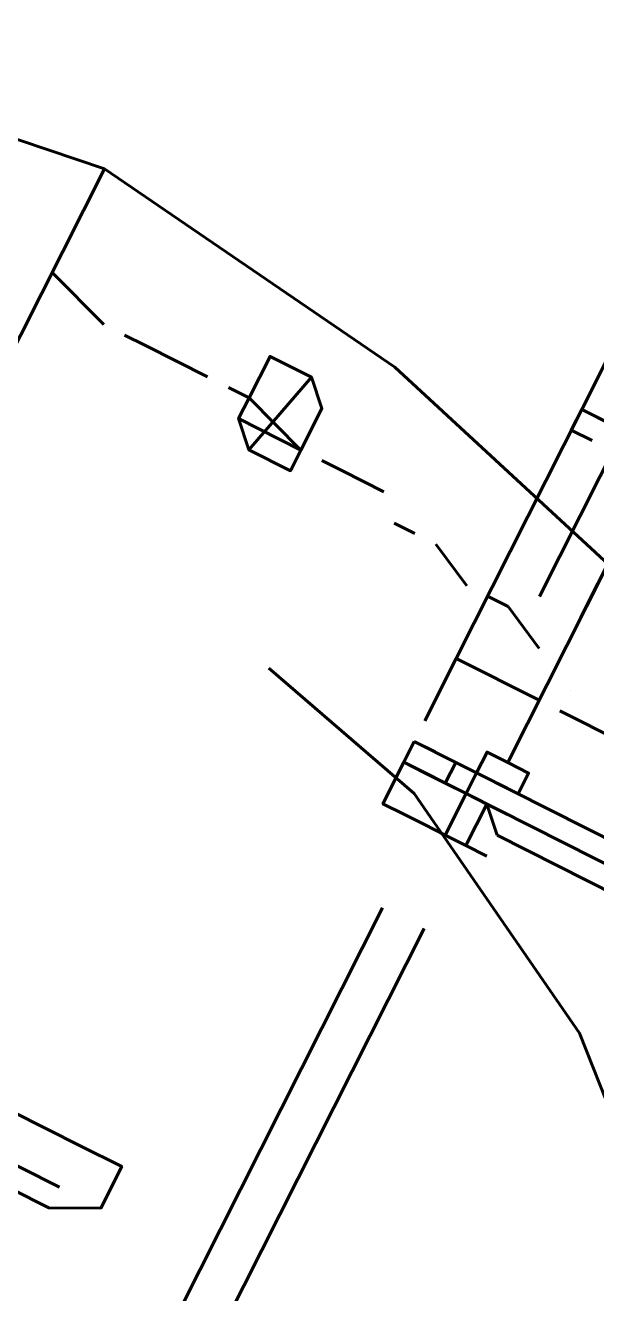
# Model space of a CAD drawing. Header units: metres. Extents: x 0 to 547597, y 0 to 1844684.
# Drawn here: x 543452.1238 to 543452.2254, y 1844573.005 to 1844573.2305 of the extents above; entities that cross this region are included whole.
import ezdxf

# ---------------------------------------------------------------- set-up
doc = ezdxf.new("R2010")
doc.units = ezdxf.units.M
doc.layers.add('5_Thep', color=4, linetype='Continuous')
doc.layers.add('giai đoạn này', color=10, linetype='Continuous', lineweight=60)

# ---------------------------------------------------------------- blocks, each defined once
blk = doc.blocks.new('MBA220-MB')
at = {"color": 1}
for points in [[(1091.1, 1070.43), (1041.5, 1107.63), (987.77, 1136.56), (934.05, 1153.09), (872.05, 1161.36), (810.06, 1153.09), (752.2, 1136.56), (698.47, 1107.63), (648.87, 1070.43), (611.68, 1020.84), (582.75, 967.11), (566.21, 909.25), (557.95, 847.25), (566.21, 789.39)], [(690.2, 1029.1), (657.14, 991.91), (632.34, 946.45), (624.08, 913.38)], [(632.34, 1016.71), (632.34, 962.98)], [(624.08, 1012.57), (624.08, 954.71)], [(624.08, 1012.57), (624.08, 954.71)], [(628.21, 1012.57), (628.21, 954.71)], [(607.54, 975.38), (607.54, 962.98)], [(603.41, 962.98), (603.41, 962.98)], [(619.94, 958.84), (619.94, 962.98), (624.08, 962.98), (624.08, 958.84)], [(624.08, 958.84), (624.08, 962.98)], [(628.21, 958.84), (628.21, 962.98)], [(628.21, 958.84), (628.21, 962.98)], [(628.21, 958.84), (632.34, 962.98)], [(636.47, 958.84), (636.47, 962.98)], [(636.47, 958.84), (636.47, 962.98)], [(636.47, 958.84), (636.47, 962.98)], [(462.89, 958.84), (591.01, 958.84)], [(624.08, 954.71), (619.94, 954.71), (619.94, 958.84), (557.95, 958.84)], [(607.54, 958.84), (607.54, 942.31)], [(628.21, 958.84), (628.21, 954.71)], [(628.21, 954.71), (628.21, 958.84), (636.47, 958.84), (636.47, 954.71)], [(636.47, 954.71), (636.47, 958.84)], [(653.01, 958.84), (781.13, 958.84)], [(541.42, 954.71), (557.95, 954.71), (557.95, 942.31), (541.42, 942.31)], [(599.28, 954.71), (595.14, 946.45)], [(628.21, 954.71), (624.08, 954.71)], [(624.08, 954.71), (624.08, 950.58)], [(624.08, 950.58), (624.08, 954.71)], [(628.21, 954.71), (628.21, 942.31)], [(628.21, 950.58), (628.21, 954.71), (636.47, 954.71), (636.47, 950.58)], [(628.21, 954.71), (628.21, 954.71)], [(628.21, 954.71), (628.21, 954.71), (628.21, 954.71), (628.21, 954.71), (628.21, 950.58)], [(636.47, 954.71), (636.47, 954.71), (636.47, 954.71)], [(636.47, 954.71), (636.47, 950.58)], [(591.01, 950.58), (462.89, 950.58)], [(628.21, 950.58), (624.08, 950.58)], [(628.21, 950.58), (624.08, 950.58)], [(624.08, 950.58), (624.08, 942.31)], [(636.47, 946.45), (636.47, 942.31), (628.21, 942.31), (628.21, 950.58)], [(628.21, 950.58), (628.21, 946.45)], [(628.21, 950.58), (628.21, 950.58)], [(636.47, 946.45), (636.47, 950.58)], [(781.13, 950.58), (653.01, 950.58)], [(557.95, 942.31), (557.95, 946.45)], [(562.08, 942.31), (562.08, 946.45)], [(595.14, 942.31), (595.14, 946.45)], [(624.08, 942.31), (624.08, 946.45)], [(628.21, 946.45), (628.21, 942.31)], [(636.47, 946.45), (636.47, 942.31), (636.47, 946.45)], [(636.47, 942.31), (636.47, 946.45)], [(557.95, 942.31), (562.08, 942.31)], [(607.54, 942.31), (557.95, 942.31)], [(619.94, 942.31), (607.54, 942.31)], [(624.08, 942.31), (628.21, 942.31)], [(628.21, 942.31), (624.08, 942.31)], [(628.21, 942.31), (628.21, 942.31)], [(628.21, 942.31), (628.21, 942.31), (628.21, 942.31), (628.21, 942.31)], [(628.21, 942.31), (628.21, 942.31), (628.21, 942.31), (628.21, 942.31)], [(628.21, 942.31), (628.21, 942.31), (628.21, 942.31)], [(595.14, 938.18), (591.01, 929.91)], [(727.4, 772.86), (727.4, 921.65), (723.27, 929.91), (723.27, 929.91), (715, 929.91), (715, 921.65)], [(591.01, 921.65), (591.01, 925.78)], [(715, 921.65), (715, 772.86)], [(723.27, 921.65), (723.27, 772.86)], [(586.88, 917.51), (586.88, 909.25)], [(586.88, 905.12), (586.88, 909.25)], [(582.75, 888.58), (586.88, 900.98), (578.61, 900.98), (574.48, 896.85), (574.48, 888.58), (582.75, 888.58), (586.88, 888.58), (591.01, 892.72), (591.01, 900.98), (586.88, 900.98)], [(586.88, 900.98), (586.88, 888.58)], [(574.48, 896.85), (591.01, 892.72)], [(582.75, 884.45), (582.75, 888.58)], [(582.75, 880.32), (582.75, 867.92)], [(582.75, 863.79), (582.75, 867.92)], [(582.75, 859.65), (578.61, 847.25)], [(557.95, 847.25), (681.94, 847.25)], [(578.61, 847.25), (578.61, 847.25)]]:
    blk.add_lwpolyline(points, dxfattribs=at)
blk = doc.blocks.new('mb moiTQK')
at = {"layer": 'giai đoạn này', "color": 1, "linetype": 'ByBlock', "ltscale": 5, "xscale": 0.001, "yscale": 0.001, "zscale": 0.001}
blk.add_blockref('MBA220-MB', (-88.05166, -82.51016), dxfattribs=at)
blk = doc.blocks.new('ACAD-DinhViTuyenDz220kV')
blk.add_circle((543470.18793, 1844560.06958), 117.55145)
at = {"layer": '5_Thep', "rotation": 243.2403583287449}
blk.add_blockref('mb moiTQK', (543485.661, 1844458.313), dxfattribs=at)

msp = doc.modelspace()

# ---------------------------------------------------------------- block references
msp.add_blockref('ACAD-DinhViTuyenDz220kV', (0, 0))

doc.saveas('drawing.dxf')
